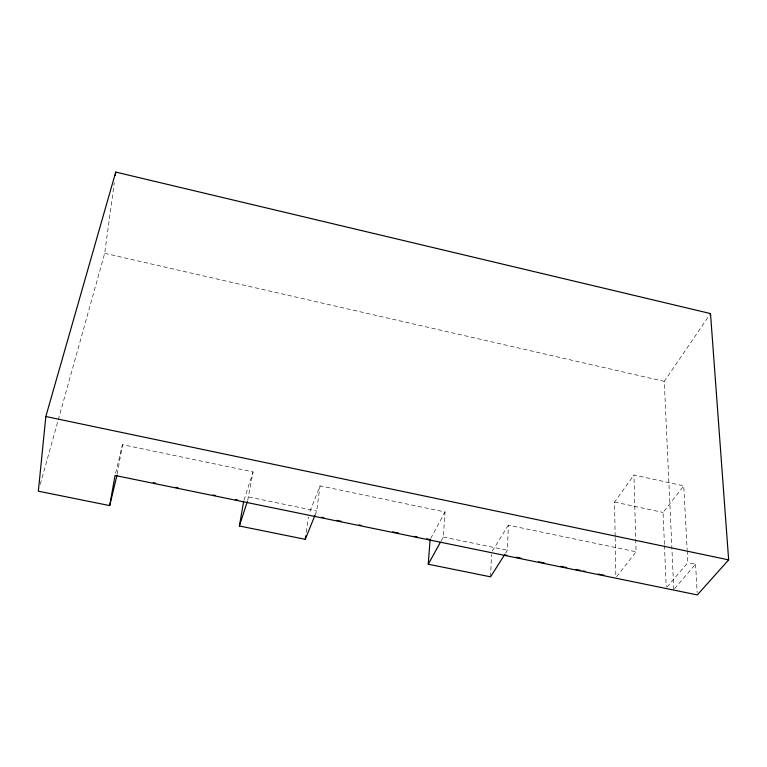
<?xml version="1.0" encoding="UTF-8"?>
<svg xmlns="http://www.w3.org/2000/svg" width="767" height="767" viewBox="0 0 767 767"><rect width="100%" height="100%" fill="white"/><g stroke="black" fill="none" stroke-linecap="round" stroke-linejoin="round"><path stroke-width="0.58" stroke-dasharray="3.83 2.88" d="M505.558 553.208L507.428 550.255L508.348 525.174L636.064 551.818L633.935 475.032L683.742 485.856L687.136 549.623M490.554 576.832L491.542 554.512M440.996 541.234L443.316 537.063L445.042 511.963L320.05 485.885L309.13 513.516M314.93 515.357L316.685 511.004L320.05 485.885M58.215 419.942L104.686 253.302L114.293 182.68M306.254 532.269L308.363 516.977M247.712 500.372L253.062 471.906L122.49 444.668L115.338 474.322M117.188 474.102L122.49 444.668M40.277 484.303L57.899 421.093M244.021 500.151L253.062 471.906M430.661 538.52L445.042 511.963M492.261 551.166L508.348 525.174M673.781 589.545L664.27 381.362L710.51 313.569M615.144 536.315L614.549 502.069L633.935 475.032M664.414 544.321L663.072 512.442L683.742 485.856M616.591 576.736L636.064 551.818M667.022 587.091L687.826 562.614L687.203 550.811M674.557 588.644L695.573 564.234L687.826 562.614M248.796 497.026L316.685 511.004M443.316 537.063L507.428 550.255M614.549 502.069L663.072 512.442M104.686 253.302L664.27 381.362M695.573 564.234L697.184 592.555M664.462 545.5L666.197 586.822M615.172 537.504L615.872 577.656"/><path stroke-width="1.15" d="M504.303 555.174L490.554 576.832L428.245 564.224L430.105 539.537M109.691 505.597L115.06 475.463L697.318 594.914L728.65 559.872L710.51 313.569L115.74 172.086L45.828 416.519L38.35 491.196L109.691 505.597L116.977 475.281M115.261 175.614L115.74 172.086M243.657 501.282L239.4 525.999L305.276 539.335L305.765 535.797M239.4 525.999L247.348 501.484M305.276 539.335L314.93 515.357M428.245 564.224L440.411 542.279M153.333 482.74L155.682 483.229M175.624 487.313L177.973 487.802M213.159 495.022L215.508 495.501M235.44 499.595L237.789 500.074M321.526 517.255L323.866 517.735M336.703 520.371L341.382 521.33M358.889 524.925L361.228 525.405M392.742 531.876L398.581 533.075M414.928 536.43L417.267 536.9M426.605 538.817L428.935 539.297M504.533 554.809L506.882 555.298M516.249 557.216L520.937 558.184M538.52 561.789L544.378 562.988M560.782 566.353L566.65 567.561M576.027 569.488L580.715 570.447M583.054 570.926L585.394 571.405M598.289 574.052L604.147 575.26M45.828 416.519L728.65 559.872"/></g></svg>
